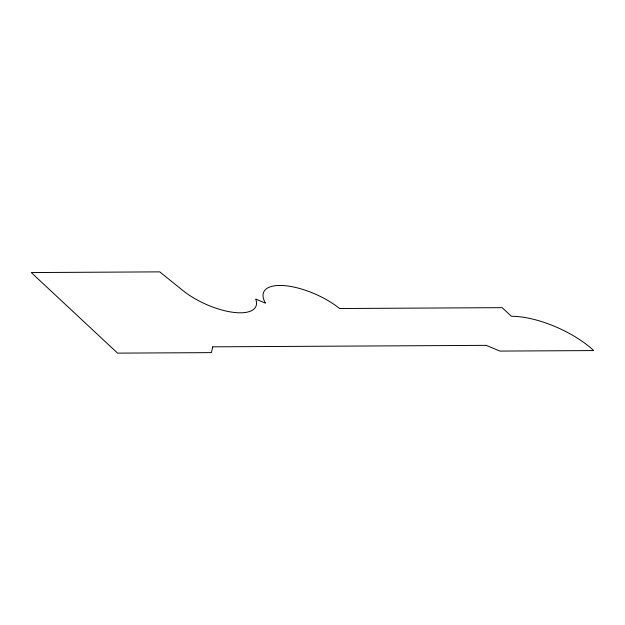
<?xml version="1.0" encoding="UTF-8"?>
<svg xmlns="http://www.w3.org/2000/svg" width="625" height="625" viewBox="0 0 625 625"><rect width="100%" height="100%" fill="white"/><g stroke="black" fill="none" stroke-linecap="round" stroke-linejoin="round"><path stroke-width="0.94" d="M212.773 346.828L211.383 352.625L117.594 353.133L31.25 272.562L159.734 271.867L182.883 290.516A47.141 18.57 24.3 0 0 233.891 312.414A47.141 18.57 24.3 0 0 255.75 299.094L265.461 303.141A49.18 19.375 24.3 0 1 283.836 285.594A49.18 19.375 24.3 0 1 339.648 308.523L502.148 307.656L511.398 316.289A63.227 24.906 24.3 0 1 593.75 350.57L499.961 351.078L486.234 345.359L212.773 346.828"/></g></svg>
